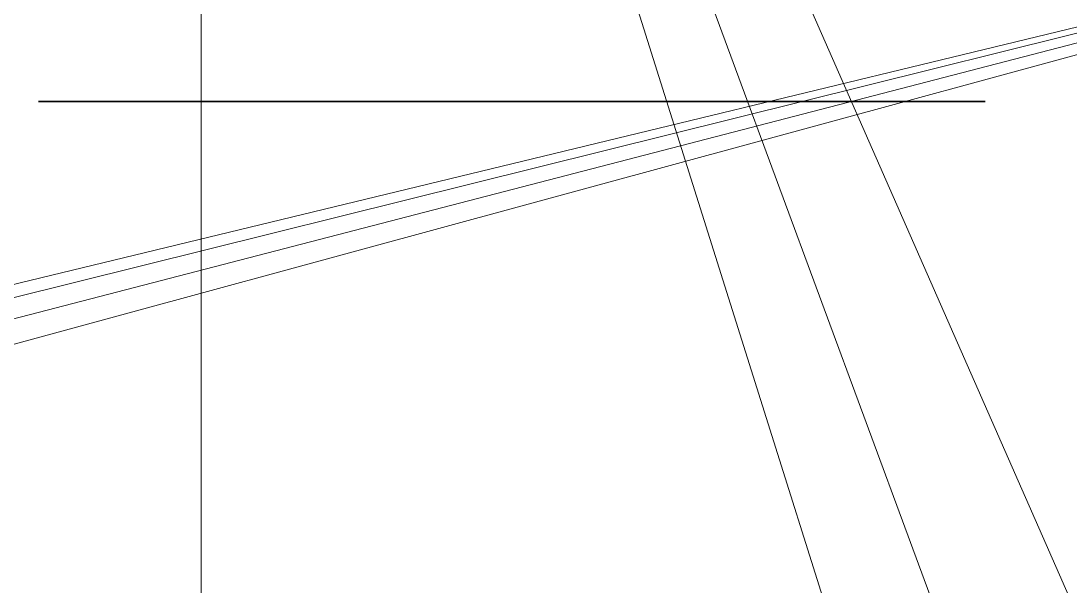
# Model space of a CAD drawing. Header units: millimetres. Extents: x -193 to 143, y -35 to 118.
# Drawn here: x 96.7 to 114.44, y 21.81 to 31.36 of the extents above; entities that cross this region are included whole.
import ezdxf

# ---------------------------------------------------------------- set-up
doc = ezdxf.new("R2010")
doc.units = ezdxf.units.MM
doc.layers.add('1', color=7, linetype='Continuous', true_color=0xffffff)

# ---------------------------------------------------------------- blocks, each defined once
blk = doc.blocks.new('UG_SURFACE_001')
at = {"layer": '1', "color": 30, "linetype": 'Continuous', "lineweight": 18}
for points in [[(64.999998, 55), (99.749997, 55), (99.749997, 7.75), (64.999998, 7.75)], [(99.749997, 55), (116.145901, 17.706338), (113.985218, 16.458869)], [(113.985218, 16.458869), (112.518728, 14.44042), (99.749997, 55)], [(118.627168, 17.967131), (116.145901, 17.706338), (99.749997, 55), (127.000004, 55)], [(112.518728, 14.44042), (112.000003, 12), (99.749997, 7.75), (99.749997, 55)], [(44.227459, 14.377641, 12), (45.26132, 14.486304, 12), (129.999995, 35, 12), (0, 35, 12)], [(129.999995, 35, 12), (45.26132, 14.486304, 12), (46.250001, 14.165063, 12)], [(129.999995, 35, 12), (46.250001, 14.165063, 12), (47.022544, 13.469463, 12)], [(47.022544, 13.469463, 12), (47.445368, 12.51978, 12), (129.999995, 35, 12)], [(113.985218, 16.458869, 12), (116.145901, 17.706338, 12), (129.999995, 35, 12), (47.445368, 12.51978, 12)]]:
    blk.add_3dface(points, dxfattribs=at)
blk = doc.blocks.new('stoika_KR1_BODY')
at = {"layer": '1', "color": 30, "linetype": 'Continuous', "lineweight": 18}
blk.add_blockref('UG_SURFACE_001', (0, 0), dxfattribs=at)
blk = doc.blocks.new('UG_SURFACE_006')
at = {"layer": '1', "color": 30, "linetype": 'Continuous', "lineweight": 18}
for points in [[(99.749997, 55, 12), (64.999998, 55, 12), (64.999998, 7.75, 12), (99.749997, 7.75, 12)], [(64.999998, 55), (99.749997, 55), (99.749997, 7.75), (64.999998, 7.75)], [(129.999995, 55, 12), (99.749997, 55, 12), (116.145901, 17.706338, 12), (118.627168, 17.967131, 12)], [(99.749997, 55, 12), (112.518728, 14.44042, 12), (113.985218, 16.458869, 12)], [(99.749997, 55, 12), (99.749997, 7.75, 12), (112.000003, 12, 12), (112.518728, 14.44042, 12)], [(113.985218, 16.458869, 12), (116.145901, 17.706338, 12), (99.749997, 55, 12)], [(99.749997, 55), (116.145901, 17.706338), (113.985218, 16.458869)], [(113.985218, 16.458869), (112.518728, 14.44042), (99.749997, 55)], [(118.627168, 17.967131), (116.145901, 17.706338), (99.749997, 55), (127.000004, 55)], [(112.518728, 14.44042), (112.000003, 12), (99.749997, 7.75), (99.749997, 55)]]:
    blk.add_3dface(points, dxfattribs=at)
blk = doc.blocks.new('plohadka_pod_stoiku_KR1')
at = {"layer": '1', "color": 30, "linetype": 'Continuous', "lineweight": 18}
blk.add_blockref('UG_SURFACE_006', (0, 0), dxfattribs=at)
blk = doc.blocks.new('3048-03_d12x047_BODY')
at = {"layer": '1', "color": 21, "linetype": 'Continuous', "lineweight": 25, "extrusion": (0, 0, -1)}
blk.add_circle((0, 0, 5), 8, dxfattribs=at)

msp = doc.modelspace()

# ---------------------------------------------------------------- block references
at = {"layer": '1', "color": 3, "linetype": 'Continuous', "lineweight": 18}
for name, p in [('stoika_KR1_BODY', (0, 0)), ('plohadka_pod_stoiku_KR1', (0, 0, -12))]:
    msp.add_blockref(name, p, dxfattribs=at)
at = {"layer": '1', "color": 3, "linetype": 'Continuous', "lineweight": 18, "extrusion": (0, 1, 0), "rotation": 154.384767}
msp.add_blockref('3048-03_d12x047_BODY', (-105, 65, 35), dxfattribs=at)

doc.saveas('drawing.dxf')
